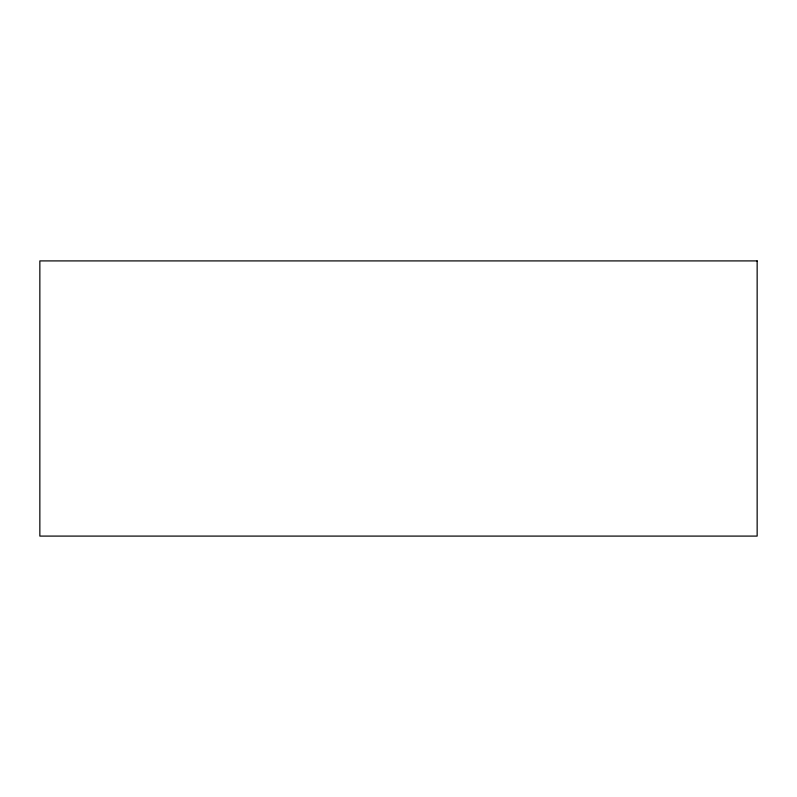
<?xml version="1.0" encoding="UTF-8"?>
<svg xmlns="http://www.w3.org/2000/svg" width="797" height="797" viewBox="0 0 797 797"><rect width="100%" height="100%" fill="white"/><g stroke="black" fill="none" stroke-linecap="round" stroke-linejoin="round"><path stroke-width="1.2" d="M757.15 260.908L39.85 260.908L39.85 536.092L757.15 536.092L757.15 260.908"/></g></svg>
